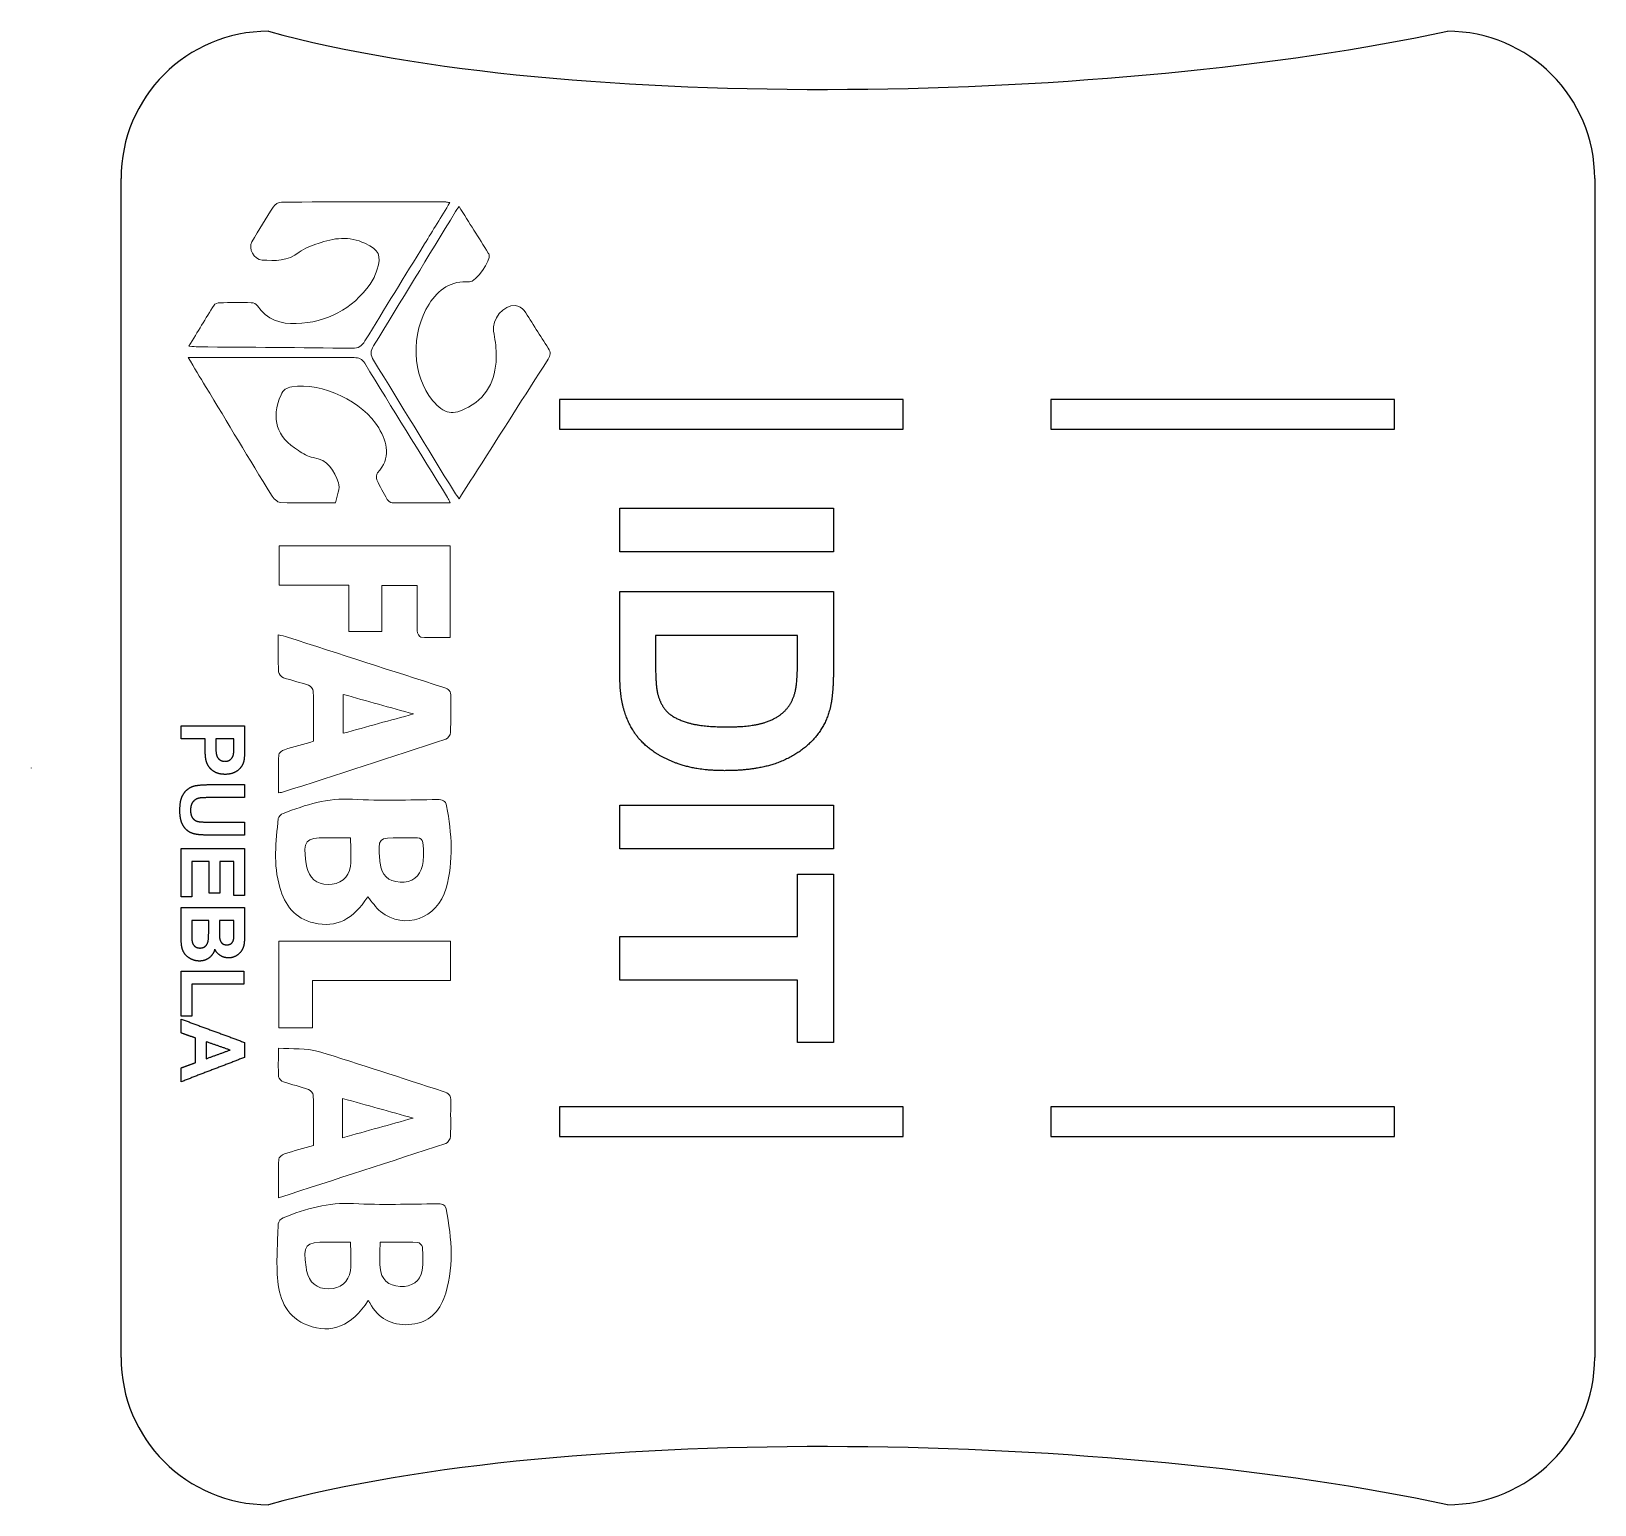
# Model space of a CAD drawing. Header units: millimetres. Extents: x -314 to 323, y -254 to 346.
import ezdxf

# ---------------------------------------------------------------- set-up
doc = ezdxf.new("R2010")
doc.units = ezdxf.units.MM
doc.header["$MEASUREMENT"] = 0
doc.layers.add('Default', color=18, linetype='Continuous', true_color=0x000000)
doc.layers.add('Layer 1', color=18, linetype='Continuous', true_color=0x000000)

msp = doc.modelspace()

# ---------------------------------------------------------------- linework, layer by layer
at = {"layer": 'Default'}
for p, q in [((-277.38, -193.98), (-277.38, 286.02)), ((322.62, 286.02), (322.62, -193.98)), ((41.12, 196.02), (-98.88, 196.02)), ((-98.88, 196.02), (-98.88, 184.02)), ((41.12, 184.02), (41.12, 196.02)), ((101.12, 196.02), (101.12, 184.02)), ((241.12, 196.02), (101.12, 196.02)), ((241.12, 184.02), (241.12, 196.02)), ((-98.88, 184.02), (41.12, 184.02)), ((101.12, 184.02), (241.12, 184.02)), ((41.12, -91.98), (-98.88, -91.98)), ((-98.88, -91.98), (-98.88, -103.98)), ((41.12, -103.98), (41.12, -91.98)), ((101.12, -91.98), (101.12, -103.98)), ((241.12, -91.98), (101.12, -91.98)), ((241.12, -103.98), (241.12, -91.98)), ((-98.88, -103.98), (41.12, -103.98)), ((101.12, -103.98), (241.12, -103.98))]:
    msp.add_line(p, q, dxfattribs=at)
for centre, radius, start, end in [((-217.38, 286.02), 60, 90, 180), ((262.62, 286.02), 60, 0, 90), ((-312.92, 46.02), 1, 176.82285, 183.17715), ((-217.38, -193.98), 60, 180, 270), ((262.62, -193.98), 60, 270, 0)]:
    msp.add_arc(centre, radius, start, end, dxfattribs=at)
for points, degree in [([(-217.38, 346.02), (-93, 312), (127, 317), (262.62, 346.02)], 3), ([(-74.31, 151.88), (-30.82, 151.88), (12.66, 151.88)], 2), ([(-74.31, 134.06), (-74.31, 142.97), (-74.31, 151.88)], 2), ([(12.66, 151.88), (12.66, 142.97), (12.66, 134.06)], 2), ([(12.66, 134.06), (-30.82, 134.06), (-74.31, 134.06)], 2), ([(-74.31, 84.8), (-74.31, 101.32), (-74.31, 117.85)], 2), ([(-74.31, 117.85), (-30.82, 117.85), (12.66, 117.85)], 2), ([(12.66, 117.85), (12.66, 101.8), (12.66, 85.75)], 2), ([(-1.92, 100.02), (-30.82, 100.02), (-59.72, 100.02)], 2), ([(-59.72, 100.02), (-59.72, 93.45), (-59.72, 86.88)], 2), ([(-1.92, 92.12), (-1.92, 96.07), (-1.92, 100.02)], 2), ([(-2.76, 77.67), (-1.92, 81.35), (-1.92, 92.12)], 2), ([(-72.47, 69.25), (-74.31, 75.07), (-74.31, 84.8)], 2), ([(-59.72, 86.88), (-59.72, 79.51), (-58.89, 76.25)], 2), ([(12.66, 85.75), (12.66, 74.89), (11, 69.19)], 2), ([(-6.87, 69.53), (-3.83, 72.74), (-2.76, 77.67)], 2), ([(-58.89, 76.25), (-57.82, 71.97), (-55.26, 69.15)], 2), ([(-65.53, 56.91), (-69.98, 61.48), (-72.47, 69.25)], 2), ([(-55.26, 69.15), (-52.7, 66.32), (-46.84, 64.54)], 2), ([(-46.84, 64.54), (-40.97, 62.75), (-30.86, 62.75)], 2), ([(-30.86, 62.75), (-20.74, 62.75), (-15.32, 64.54)], 2), ([(-15.32, 64.54), (-9.9, 66.32), (-6.87, 69.53)], 2), ([(11, 69.19), (8.74, 61.54), (2.99, 56.08)], 2), ([(-252.93, 63.2), (-239.99, 63.2), (-227.06, 63.2)], 2), ([(-252.93, 57.89), (-252.93, 60.54), (-252.93, 63.2)], 2), ([(-243.13, 57.89), (-248.03, 57.89), (-252.93, 57.89)], 2), ([(-243.13, 54.52), (-243.13, 56.2), (-243.13, 57.89)], 2), ([(-231.4, 57.89), (-235.09, 57.89), (-238.79, 57.89)], 2), ([(-238.79, 57.89), (-238.79, 56.47), (-238.79, 55.05)], 2), ([(-231.4, 55.38), (-231.4, 56.64), (-231.4, 57.89)], 2), ([(-227.06, 63.2), (-227.06, 59.01), (-227.06, 54.83)], 2), ([(-242.76, 49.15), (-243.13, 51), (-243.13, 54.52)], 2), ([(-238.79, 55.05), (-238.79, 51.98), (-238.38, 50.94)], 2), ([(-238.38, 50.94), (-237.97, 49.91), (-237.1, 49.32)], 2), ([(-232.73, 49.56), (-231.8, 50.38), (-231.57, 51.64)], 2), ([(-231.57, 51.64), (-231.4, 52.57), (-231.4, 55.38)], 2), ([(-227.06, 54.83), (-227.06, 50.08), (-227.44, 48.64)], 2), ([(-50.16, 47.59), (-59.66, 50.86), (-65.53, 56.91)], 2), ([(2.99, 56.08), (-2.76, 50.62), (-11.1, 47.77)], 2), ([(-241.54, 46.46), (-242.46, 47.78), (-242.76, 49.15)], 2), ([(-238.99, 44.29), (-240.61, 45.14), (-241.54, 46.46)], 2), ([(-237.1, 49.32), (-236.23, 48.73), (-235.07, 48.73)], 2), ([(-235.07, 48.73), (-233.65, 48.73), (-232.73, 49.56)], 2), ([(-229.97, 44.92), (-231.92, 43.43), (-234.99, 43.43)], 2), ([(-227.44, 48.64), (-228.03, 46.42), (-229.97, 44.92)], 2), ([(-31.65, 44.93), (-42.4, 44.93), (-50.16, 47.59)], 2), ([(-11.1, 47.77), (-19.43, 44.93), (-31.65, 44.93)], 2), ([(-250.33, 37.28), (-248.96, 38.39), (-247.46, 38.74)], 2), ([(-247.46, 38.74), (-245.23, 39.25), (-240.88, 39.25)], 2), ([(-240.88, 39.25), (-233.97, 39.25), (-227.06, 39.25)], 2), ([(-234.99, 43.43), (-237.37, 43.43), (-238.99, 44.29)], 2), ([(-227.06, 39.25), (-227.06, 36.6), (-227.06, 33.95)], 2), ([(-253.41, 28.65), (-253.41, 32.35), (-252.56, 34.26)], 2), ([(-252.56, 34.26), (-251.7, 36.17), (-250.33, 37.28)], 2), ([(-248.11, 32.19), (-249.07, 30.96), (-249.07, 28.82)], 2), ([(-245.54, 33.75), (-247.14, 33.43), (-248.11, 32.19)], 2), ([(-241.18, 33.95), (-244.54, 33.95), (-245.54, 33.75)], 2), ([(-227.06, 33.95), (-234.12, 33.95), (-241.18, 33.95)], 2), ([(-252.63, 23.69), (-253.41, 25.59), (-253.41, 28.65)], 2), ([(-249.07, 28.82), (-249.07, 26.64), (-248.16, 25.54)], 2), ([(-248.16, 25.54), (-247.24, 24.43), (-245.91, 24.21)], 2), ([(-74.31, 30.88), (-30.82, 30.88), (12.66, 30.88)], 2), ([(-74.31, 13.06), (-74.31, 21.97), (-74.31, 30.88)], 2), ([(12.66, 30.88), (12.66, 21.97), (12.66, 13.06)], 2), ([(-250.51, 20.66), (-251.84, 21.79), (-252.63, 23.69)], 2), ([(-247.26, 19.1), (-249.19, 19.52), (-250.51, 20.66)], 2), ([(-240.67, 18.68), (-245.34, 18.68), (-247.26, 19.1)], 2), ([(-245.91, 24.21), (-244.57, 23.98), (-241.48, 23.98)], 2), ([(-241.48, 23.98), (-234.27, 23.98), (-227.06, 23.98)], 2), ([(-227.06, 23.98), (-227.06, 21.33), (-227.06, 18.68)], 2), ([(-252.93, 13.21), (-239.99, 13.21), (-227.06, 13.21)], 2), ([(-252.93, -6.39), (-252.93, 3.41), (-252.93, 13.21)], 2), ([(-227.06, 18.68), (-233.86, 18.68), (-240.67, 18.68)], 2), ([(-227.06, 13.21), (-227.06, 3.65), (-227.06, -5.91)], 2), ([(12.66, 13.06), (-30.82, 13.06), (-74.31, 13.06)], 2), ([(-241.52, 7.91), (-245.06, 7.91), (-248.59, 7.91)], 2), ([(-248.59, 7.91), (-248.59, 0.76), (-248.59, -6.39)], 2), ([(-241.52, -4.95), (-241.52, 1.48), (-241.52, 7.91)], 2), ([(-231.4, 7.91), (-234.29, 7.91), (-237.18, 7.91)], 2), ([(-237.18, 7.91), (-237.18, 1.48), (-237.18, -4.95)], 2), ([(-231.4, -5.91), (-231.4, 1), (-231.4, 7.91)], 2), ([(-1.92, -22.6), (-1.92, -9.9), (-1.92, 2.79)], 2), ([(-1.92, 2.79), (5.37, 2.79), (12.66, 2.79)], 2), ([(12.66, 2.79), (12.66, -31.51), (12.66, -65.81)], 2), ([(-237.18, -4.95), (-239.35, -4.95), (-241.52, -4.95)], 2), ([(-227.06, -5.91), (-229.23, -5.91), (-231.4, -5.91)], 2), ([(-248.59, -6.39), (-250.76, -6.39), (-252.93, -6.39)], 2), ([(-252.93, -19.62), (-252.93, -15.18), (-252.93, -10.73)], 2), ([(-252.93, -10.73), (-239.99, -10.73), (-227.06, -10.73)], 2), ([(-227.06, -10.73), (-227.06, -15.95), (-227.06, -21.16)], 2), ([(-241.68, -16.04), (-245.14, -16.04), (-248.59, -16.04)], 2), ([(-248.59, -16.04), (-248.59, -18.5), (-248.59, -20.96)], 2), ([(-241.68, -20.33), (-241.68, -18.18), (-241.68, -16.04)], 2), ([(-231.4, -16.04), (-234.37, -16.04), (-237.34, -16.04)], 2), ([(-237.34, -16.04), (-237.34, -17.73), (-237.34, -19.42)], 2), ([(-231.48, -23.41), (-231.4, -22.64), (-231.4, -19)], 2), ([(-231.4, -19), (-231.4, -17.52), (-231.4, -16.04)], 2), ([(-252.76, -25.97), (-252.9, -24.65), (-252.93, -19.62)], 2), ([(-248.59, -20.96), (-248.59, -23.84), (-248.43, -24.61)], 2), ([(-248.43, -24.61), (-248.22, -25.8), (-247.4, -26.54)], 2), ([(-243.23, -26.71), (-242.42, -26.14), (-242.05, -25.05)], 2), ([(-242.05, -25.05), (-241.68, -23.96), (-241.68, -20.33)], 2), ([(-237.34, -19.42), (-237.34, -22.43), (-237.25, -23.16)], 2), ([(-237.25, -23.16), (-237.1, -24.49), (-236.33, -25.24)], 2), ([(-236.33, -25.24), (-235.57, -26), (-234.33, -26)], 2), ([(-234.33, -26), (-233.13, -26), (-232.39, -25.35)], 2), ([(-232.39, -25.35), (-231.64, -24.7), (-231.48, -23.41)], 2), ([(-227.06, -21.16), (-227.06, -24.26), (-227.31, -25.78)], 2), ([(-74.31, -22.6), (-38.12, -22.6), (-1.92, -22.6)], 2), ([(-74.31, -40.42), (-74.31, -31.51), (-74.31, -22.6)], 2), ([(-251.53, -29.5), (-252.53, -28.07), (-252.76, -25.97)], 2), ([(-248.87, -31.76), (-250.53, -30.94), (-251.53, -29.5)], 2), ([(-245.44, -32.59), (-247.2, -32.59), (-248.87, -31.76)], 2), ([(-247.4, -26.54), (-246.58, -27.29), (-245.21, -27.29)], 2), ([(-241.54, -31.34), (-243.2, -32.59), (-245.44, -32.59)], 2), ([(-245.21, -27.29), (-244.04, -27.29), (-243.23, -26.71)], 2), ([(-239.19, -27.77), (-239.88, -30.09), (-241.54, -31.34)], 2), ([(-236.91, -30.35), (-238.43, -29.4), (-239.19, -27.77)], 2), ([(-233.58, -31.31), (-235.39, -31.31), (-236.91, -30.35)], 2), ([(-230.55, -30.5), (-231.9, -31.31), (-233.58, -31.31)], 2), ([(-228.38, -28.5), (-229.19, -29.7), (-230.55, -30.5)], 2), ([(-227.31, -25.78), (-227.57, -27.3), (-228.38, -28.5)], 2), ([(-252.93, -36.77), (-240.15, -36.77), (-227.38, -36.77)], 2), ([(-252.93, -55.09), (-252.93, -45.93), (-252.93, -36.77)], 2), ([(-227.38, -36.77), (-227.38, -39.42), (-227.38, -42.07)], 2), ([(-227.38, -42.07), (-237.99, -42.07), (-248.59, -42.07)], 2), ([(-248.59, -42.07), (-248.59, -48.58), (-248.59, -55.09)], 2), ([(-1.92, -40.42), (-38.12, -40.42), (-74.31, -40.42)], 2), ([(-1.92, -65.81), (-1.92, -53.12), (-1.92, -40.42)], 2), ([(-248.59, -55.09), (-250.76, -55.09), (-252.93, -55.09)], 2), ([(-252.93, -61.89), (-252.93, -59.05), (-252.93, -56.22)], 2), ([(-252.93, -56.22), (-239.99, -60.98), (-227.06, -65.74)], 2), ([(-246.99, -63.96), (-249.96, -62.93), (-252.93, -61.89)], 2), ([(-246.99, -73.93), (-246.99, -68.95), (-246.99, -63.96)], 2), ([(-233, -68.83), (-237.82, -67.15), (-242.65, -65.47)], 2), ([(-242.65, -65.47), (-242.65, -68.91), (-242.65, -72.35)], 2), ([(-242.65, -72.35), (-237.82, -70.59), (-233, -68.83)], 2), ([(-227.06, -65.74), (-227.06, -68.78), (-227.06, -71.83)], 2), ([(12.66, -65.81), (5.37, -65.81), (-1.92, -65.81)], 2), ([(-227.06, -71.83), (-239.99, -76.8), (-252.93, -81.77)], 2), ([(-252.93, -76.1), (-249.96, -75.01), (-246.99, -73.93)], 2), ([(-252.93, -81.77), (-252.93, -78.93), (-252.93, -76.1)], 2), ([(262.62, -253.98), (127, -224.97), (-93, -219.97), (-217.38, -253.98)], 3)]:
    msp.add_open_spline(points, degree=degree, dxfattribs=at)
at = {"layer": 'Layer 1', "lineweight": 0}
for points, knots in [([(-143.46, 276.24), (-147.02, 270.45), (-150.41, 264.93), (-153.8, 259.41), (-161.9, 246.25), (-170.02, 233.1), (-178.05, 219.9), (-179.32, 217.81), (-180.68, 216.91), (-183.28, 216.94), (-204.16, 217.23), (-225.05, 217.33), (-245.94, 217.5), (-246.99, 217.51), (-248.05, 217.66), (-249.72, 217.79), (-246.17, 223.65), (-242.9, 229.11), (-239.51, 234.49), (-239.15, 235.06), (-238.03, 235.43), (-237.26, 235.45), (-232.95, 235.55), (-228.64, 235.58), (-224.33, 235.47), (-223.47, 235.45), (-222.28, 234.95), (-221.84, 234.27), (-218.07, 228.49), (-212.19, 226.72), (-206.01, 226.97), (-193.54, 227.47), (-183.27, 232.79), (-175.91, 243.08), (-174.71, 244.75), (-173.82, 246.75), (-173.2, 248.72), (-171.26, 254.87), (-172.22, 256.9), (-178.1, 259.68), (-184.43, 262.67), (-190.81, 261.91), (-197.11, 259.62), (-199.79, 258.64), (-202.72, 257.75), (-204.87, 256), (-209.49, 252.26), (-214.68, 252.56), (-219.96, 252.85), (-223.26, 253.03), (-225.71, 257.56), (-224.06, 260.32), (-221.24, 265.06), (-218.44, 269.83), (-215.42, 274.45), (-214.77, 275.44), (-213.23, 276.44), (-212.09, 276.45), (-189.77, 276.56), (-167.45, 276.52), (-145.12, 276.51), (-144.72, 276.51), (-144.32, 276.38), (-143.46, 276.24)], [0, 0, 0, 0, 1, 1, 1, 2, 2, 2, 3, 3, 3, 4, 4, 4, 5, 5, 5, 6, 6, 6, 7, 7, 7, 8, 8, 8, 9, 9, 9, 10, 10, 10, 11, 11, 11, 12, 12, 12, 13, 13, 13, 14, 14, 14, 15, 15, 15, 16, 16, 16, 17, 17, 17, 18, 18, 18, 19, 19, 19, 20, 20, 20, 21, 21, 21, 21]), ([(-143.46, 276.24), (-144.32, 276.38), (-144.72, 276.51), (-145.12, 276.51), (-167.45, 276.52), (-189.77, 276.56), (-212.09, 276.45), (-213.23, 276.44), (-214.77, 275.44), (-215.42, 274.45), (-218.44, 269.83), (-221.24, 265.06), (-224.06, 260.32), (-225.71, 257.56), (-223.26, 253.03), (-219.96, 252.85), (-214.68, 252.56), (-209.49, 252.26), (-204.87, 256), (-202.72, 257.75), (-199.79, 258.64), (-197.11, 259.62), (-190.81, 261.91), (-184.43, 262.67), (-178.1, 259.68), (-172.22, 256.9), (-171.26, 254.87), (-173.2, 248.72), (-173.82, 246.75), (-174.71, 244.75), (-175.91, 243.08), (-183.27, 232.79), (-193.54, 227.47), (-206.01, 226.97), (-212.19, 226.72), (-218.07, 228.49), (-221.84, 234.27), (-222.28, 234.95), (-223.47, 235.45), (-224.33, 235.47), (-228.64, 235.58), (-232.95, 235.55), (-237.26, 235.45), (-238.03, 235.43), (-239.15, 235.06), (-239.51, 234.49), (-242.9, 229.11), (-246.17, 223.65), (-249.72, 217.79), (-248.05, 217.66), (-246.99, 217.51), (-245.94, 217.5), (-225.05, 217.33), (-204.16, 217.23), (-183.28, 216.94), (-180.68, 216.91), (-179.32, 217.81), (-178.05, 219.9), (-170.02, 233.1), (-161.9, 246.25), (-153.8, 259.41), (-150.41, 264.93), (-147.02, 270.45), (-143.46, 276.24)], [0, 0, 0, 0, 1, 1, 1, 2, 2, 2, 3, 3, 3, 4, 4, 4, 5, 5, 5, 6, 6, 6, 7, 7, 7, 8, 8, 8, 9, 9, 9, 10, 10, 10, 11, 11, 11, 12, 12, 12, 13, 13, 13, 14, 14, 14, 15, 15, 15, 16, 16, 16, 17, 17, 17, 18, 18, 18, 19, 19, 19, 20, 20, 20, 21, 21, 21, 21]), ([(-139.74, 274.7), (-135.57, 268.05), (-131.71, 261.88), (-127.84, 255.71), (-127.72, 255.52), (-127.59, 255.34), (-127.51, 255.13), (-126.67, 252.75), (-132.95, 243.76), (-135.47, 243.96), (-142.97, 244.55), (-148.1, 241), (-151.95, 234.95), (-159.54, 223.05), (-158.92, 205.62), (-150.52, 195.71), (-145.72, 190.06), (-142.31, 189.43), (-135.92, 192.98), (-127.38, 197.73), (-124.47, 205.46), (-124.61, 214.68), (-124.66, 217.75), (-125.15, 220.84), (-125.67, 223.88), (-126.49, 228.64), (-121.61, 234.7), (-116.88, 234.3), (-115.6, 234.2), (-113.95, 233.33), (-113.24, 232.29), (-109.84, 227.25), (-106.79, 221.99), (-103.44, 216.92), (-102.34, 215.26), (-102.47, 214.06), (-103.49, 212.47), (-113.1, 197.49), (-122.63, 182.47), (-132.19, 167.46), (-134.61, 163.66), (-137.03, 159.85), (-139.7, 155.64), (-140.54, 156.78), (-141.16, 157.51), (-141.65, 158.31), (-152.61, 176.22), (-163.52, 194.17), (-174.56, 212.04), (-175.91, 214.23), (-175.92, 215.75), (-174.56, 217.96), (-163.35, 236.11), (-152.3, 254.35), (-141.19, 272.56), (-140.86, 273.11), (-140.48, 273.62), (-139.74, 274.7)], [0, 0, 0, 0, 1, 1, 1, 2, 2, 2, 3, 3, 3, 4, 4, 4, 5, 5, 5, 6, 6, 6, 7, 7, 7, 8, 8, 8, 9, 9, 9, 10, 10, 10, 11, 11, 11, 12, 12, 12, 13, 13, 13, 14, 14, 14, 15, 15, 15, 16, 16, 16, 17, 17, 17, 18, 18, 18, 19, 19, 19, 19]), ([(-139.74, 274.7), (-140.48, 273.62), (-140.86, 273.11), (-141.19, 272.56), (-152.3, 254.35), (-163.35, 236.11), (-174.56, 217.96), (-175.92, 215.75), (-175.91, 214.23), (-174.56, 212.04), (-163.52, 194.17), (-152.61, 176.22), (-141.65, 158.31), (-141.16, 157.51), (-140.54, 156.78), (-139.7, 155.64), (-137.03, 159.85), (-134.61, 163.66), (-132.19, 167.46), (-122.63, 182.47), (-113.1, 197.49), (-103.49, 212.47), (-102.47, 214.06), (-102.34, 215.26), (-103.44, 216.92), (-106.79, 221.99), (-109.84, 227.25), (-113.24, 232.29), (-113.95, 233.33), (-115.6, 234.2), (-116.88, 234.3), (-121.61, 234.7), (-126.49, 228.64), (-125.67, 223.88), (-125.15, 220.84), (-124.66, 217.75), (-124.61, 214.68), (-124.47, 205.46), (-127.38, 197.73), (-135.92, 192.98), (-142.31, 189.43), (-145.72, 190.06), (-150.52, 195.71), (-158.92, 205.62), (-159.54, 223.05), (-151.95, 234.95), (-148.1, 241), (-142.97, 244.55), (-135.47, 243.96), (-132.95, 243.76), (-126.67, 252.75), (-127.51, 255.13), (-127.59, 255.34), (-127.72, 255.52), (-127.84, 255.71), (-131.71, 261.88), (-135.57, 268.05), (-139.74, 274.7)], [0, 0, 0, 0, 1, 1, 1, 2, 2, 2, 3, 3, 3, 4, 4, 4, 5, 5, 5, 6, 6, 6, 7, 7, 7, 8, 8, 8, 9, 9, 9, 10, 10, 10, 11, 11, 11, 12, 12, 12, 13, 13, 13, 14, 14, 14, 15, 15, 15, 16, 16, 16, 17, 17, 17, 18, 18, 18, 19, 19, 19, 19]), ([(-250.09, 213.22), (-238.1, 213.22), (-226.84, 213.24), (-215.59, 213.22), (-204.53, 213.19), (-193.48, 213.09), (-182.43, 213.11), (-180.46, 213.11), (-179.24, 212.56), (-178.16, 210.8), (-166.96, 192.53), (-155.67, 174.33), (-144.4, 156.1), (-144.07, 155.56), (-143.82, 154.98), (-143.31, 153.99), (-151.47, 153.99), (-159.26, 153.96), (-167.04, 154.05), (-167.73, 154.06), (-168.67, 154.77), (-169.04, 155.41), (-170.55, 157.99), (-171.98, 160.61), (-173.2, 163.33), (-173.55, 164.11), (-173.43, 165.6), (-172.9, 166.19), (-167.4, 172.22), (-168.91, 178.38), (-172.45, 184.51), (-178.64, 195.24), (-195.55, 203.12), (-207.81, 201.25), (-210, 200.91), (-211.33, 200.04), (-212.23, 197.96), (-216.39, 188.27), (-214.16, 180.81), (-205.16, 175.26), (-203.29, 174.1), (-201.28, 172.71), (-199.21, 172.44), (-192.99, 171.65), (-190.61, 166.89), (-188.85, 162.18), (-188.01, 159.94), (-189.58, 156.79), (-190.08, 153.99), (-197.92, 153.99), (-205.2, 153.84), (-212.47, 154.13), (-213.76, 154.18), (-215.37, 155.84), (-216.17, 157.15), (-225.16, 171.85), (-234.02, 186.62), (-242.92, 201.37), (-245.19, 205.14), (-247.47, 208.89), (-250.09, 213.22)], [0, 0, 0, 0, 1, 1, 1, 2, 2, 2, 3, 3, 3, 4, 4, 4, 5, 5, 5, 6, 6, 6, 7, 7, 7, 8, 8, 8, 9, 9, 9, 10, 10, 10, 11, 11, 11, 12, 12, 12, 13, 13, 13, 14, 14, 14, 15, 15, 15, 16, 16, 16, 17, 17, 17, 18, 18, 18, 19, 19, 19, 20, 20, 20, 20]), ([(-250.09, 213.22), (-247.47, 208.89), (-245.19, 205.14), (-242.92, 201.37), (-234.02, 186.62), (-225.16, 171.85), (-216.17, 157.15), (-215.37, 155.84), (-213.76, 154.18), (-212.47, 154.13), (-205.2, 153.84), (-197.92, 153.99), (-190.08, 153.99), (-189.58, 156.79), (-188.01, 159.94), (-188.85, 162.18), (-190.61, 166.89), (-192.99, 171.65), (-199.21, 172.44), (-201.28, 172.71), (-203.29, 174.1), (-205.16, 175.26), (-214.16, 180.81), (-216.39, 188.27), (-212.23, 197.96), (-211.33, 200.04), (-210, 200.91), (-207.81, 201.25), (-195.55, 203.12), (-178.64, 195.24), (-172.45, 184.51), (-168.91, 178.38), (-167.4, 172.22), (-172.9, 166.19), (-173.43, 165.6), (-173.55, 164.11), (-173.2, 163.33), (-171.98, 160.61), (-170.55, 157.99), (-169.04, 155.41), (-168.67, 154.77), (-167.73, 154.06), (-167.04, 154.05), (-159.26, 153.96), (-151.47, 153.99), (-143.31, 153.99), (-143.82, 154.98), (-144.07, 155.56), (-144.4, 156.1), (-155.67, 174.33), (-166.96, 192.53), (-178.16, 210.8), (-179.24, 212.56), (-180.46, 213.11), (-182.43, 213.11), (-193.48, 213.09), (-204.53, 213.19), (-215.59, 213.22), (-226.84, 213.24), (-238.1, 213.22), (-250.09, 213.22)], [0, 0, 0, 0, 1, 1, 1, 2, 2, 2, 3, 3, 3, 4, 4, 4, 5, 5, 5, 6, 6, 6, 7, 7, 7, 8, 8, 8, 9, 9, 9, 10, 10, 10, 11, 11, 11, 12, 12, 12, 13, 13, 13, 14, 14, 14, 15, 15, 15, 16, 16, 16, 17, 17, 17, 18, 18, 18, 19, 19, 19, 20, 20, 20, 20]), ([(-143.32, 136.53), (-143.32, 124), (-143.32, 111.79), (-143.32, 99.14), (-147.43, 99.14), (-151.37, 99.03), (-155.29, 99.26), (-155.86, 99.29), (-156.75, 100.95), (-156.78, 101.88), (-156.93, 106.73), (-156.85, 111.6), (-156.84, 116.46), (-156.84, 117.65), (-156.84, 118.84), (-156.84, 120.29), (-161.74, 120.29), (-166.29, 120.29), (-171.19, 120.29), (-171.19, 114.04), (-171.19, 107.91), (-171.19, 101.56), (-175.77, 101.56), (-180, 101.56), (-184.63, 101.56), (-184.63, 107.83), (-184.63, 113.96), (-184.63, 120.42), (-194.24, 120.42), (-203.47, 120.42), (-213.01, 120.42), (-213.01, 125.95), (-213.01, 131.15), (-213.01, 136.53), (-189.83, 136.53), (-166.77, 136.53), (-143.32, 136.53)], [0, 0, 0, 0, 1, 1, 1, 2, 2, 2, 3, 3, 3, 4, 4, 4, 5, 5, 5, 6, 6, 6, 7, 7, 7, 8, 8, 8, 9, 9, 9, 10, 10, 10, 11, 11, 11, 12, 12, 12, 12]), ([(-143.32, 136.53), (-166.77, 136.53), (-189.83, 136.53), (-213.01, 136.53), (-213.01, 131.15), (-213.01, 125.95), (-213.01, 120.42), (-203.47, 120.42), (-194.24, 120.42), (-184.63, 120.42), (-184.63, 113.96), (-184.63, 107.83), (-184.63, 101.56), (-180, 101.56), (-175.77, 101.56), (-171.19, 101.56), (-171.19, 107.91), (-171.19, 114.04), (-171.19, 120.29), (-166.29, 120.29), (-161.74, 120.29), (-156.84, 120.29), (-156.84, 118.84), (-156.84, 117.65), (-156.84, 116.46), (-156.85, 111.6), (-156.93, 106.73), (-156.78, 101.88), (-156.75, 100.95), (-155.86, 99.29), (-155.29, 99.26), (-151.37, 99.03), (-147.43, 99.14), (-143.32, 99.14), (-143.32, 111.79), (-143.32, 124), (-143.32, 136.53)], [0, 0, 0, 0, 1, 1, 1, 2, 2, 2, 3, 3, 3, 4, 4, 4, 5, 5, 5, 6, 6, 6, 7, 7, 7, 8, 8, 8, 9, 9, 9, 10, 10, 10, 11, 11, 11, 12, 12, 12, 12]), ([(-199.04, 56.89), (-199.04, 63.89), (-198.97, 70.63), (-199.12, 77.36), (-199.14, 78.18), (-200.22, 79.42), (-201.06, 79.71), (-204.4, 80.88), (-207.87, 81.63), (-211.21, 82.8), (-212.08, 83.11), (-213.21, 84.34), (-213.24, 85.18), (-213.43, 90.03), (-213.33, 94.88), (-213.33, 100.3), (-211.83, 99.91), (-210.71, 99.67), (-209.63, 99.32), (-188.38, 92.47), (-167.15, 85.58), (-145.89, 78.78), (-143.91, 78.15), (-143.02, 77.31), (-143.09, 75.11), (-143.25, 70.25), (-143.03, 65.37), (-143.23, 60.51), (-143.27, 59.53), (-144.26, 58), (-145.13, 57.71), (-167.29, 50.44), (-189.49, 43.29), (-211.69, 36.14), (-212.08, 36.01), (-212.52, 36.04), (-213.29, 35.96), (-213.29, 41.2), (-213.39, 46.27), (-213.18, 51.32), (-213.15, 52.08), (-211.8, 53.14), (-210.86, 53.44), (-206.99, 54.71), (-203.05, 55.74), (-199.04, 56.89)], [0, 0, 0, 0, 1, 1, 1, 2, 2, 2, 3, 3, 3, 4, 4, 4, 5, 5, 5, 6, 6, 6, 7, 7, 7, 8, 8, 8, 9, 9, 9, 10, 10, 10, 11, 11, 11, 12, 12, 12, 13, 13, 13, 14, 14, 14, 15, 15, 15, 15]), ([(-199.04, 56.89), (-203.05, 55.74), (-206.99, 54.71), (-210.86, 53.44), (-211.8, 53.14), (-213.15, 52.08), (-213.18, 51.32), (-213.39, 46.27), (-213.29, 41.2), (-213.29, 35.96), (-212.52, 36.04), (-212.08, 36.01), (-211.69, 36.14), (-189.49, 43.29), (-167.29, 50.44), (-145.13, 57.71), (-144.26, 58), (-143.27, 59.53), (-143.23, 60.51), (-143.03, 65.37), (-143.25, 70.25), (-143.09, 75.11), (-143.02, 77.31), (-143.91, 78.15), (-145.89, 78.78), (-167.15, 85.58), (-188.38, 92.47), (-209.63, 99.32), (-210.71, 99.67), (-211.83, 99.91), (-213.33, 100.3), (-213.33, 94.88), (-213.43, 90.03), (-213.24, 85.18), (-213.21, 84.34), (-212.08, 83.11), (-211.21, 82.8), (-207.87, 81.63), (-204.4, 80.88), (-201.06, 79.71), (-200.22, 79.42), (-199.14, 78.18), (-199.12, 77.36), (-198.97, 70.63), (-199.04, 63.89), (-199.04, 56.89)], [0, 0, 0, 0, 1, 1, 1, 2, 2, 2, 3, 3, 3, 4, 4, 4, 5, 5, 5, 6, 6, 6, 7, 7, 7, 8, 8, 8, 9, 9, 9, 10, 10, 10, 11, 11, 11, 12, 12, 12, 13, 13, 13, 14, 14, 14, 15, 15, 15, 15]), ([(-186.9, 75.98), (-177.24, 73.28), (-167.72, 70.63), (-158.36, 68.02), (-167.73, 65.44), (-177.17, 62.83), (-186.9, 60.15), (-186.9, 65.47), (-186.9, 70.57), (-186.9, 75.98)], [0, 0, 0, 0, 1, 1, 1, 2, 2, 2, 3, 3, 3, 3]), ([(-186.9, 75.98), (-186.9, 70.57), (-186.9, 65.47), (-186.9, 60.15), (-177.17, 62.83), (-167.73, 65.44), (-158.36, 68.02), (-167.72, 70.63), (-177.24, 73.28), (-186.9, 75.98)], [0, 0, 0, 0, 1, 1, 1, 2, 2, 2, 3, 3, 3, 3]), ([(-176.94, -6.4), (-182.91, -15.82), (-189.7, -19.12), (-198.81, -17.07), (-206.68, -15.3), (-210.6, -9.76), (-212.72, -2.58), (-215.45, 6.67), (-214.36, 16.06), (-213.36, 25.4), (-213.28, 26.19), (-212.18, 27.19), (-211.32, 27.52), (-202.25, 31.05), (-193.18, 33.9), (-183.08, 33.29), (-171.63, 32.59), (-160.1, 33.08), (-148.61, 33.17), (-146.54, 33.19), (-145.26, 32.77), (-144.84, 30.56), (-142.71, 19.37), (-141.92, 8.15), (-145.04, -2.94), (-148.55, -15.45), (-162, -20.19), (-171.67, -12.46), (-173.68, -10.85), (-175.12, -8.53), (-176.94, -6.4)], [0, 0, 0, 0, 1, 1, 1, 2, 2, 2, 3, 3, 3, 4, 4, 4, 5, 5, 5, 6, 6, 6, 7, 7, 7, 8, 8, 8, 9, 9, 9, 10, 10, 10, 10]), ([(-176.94, -6.4), (-175.12, -8.53), (-173.68, -10.85), (-171.67, -12.46), (-162, -20.19), (-148.55, -15.45), (-145.04, -2.94), (-141.92, 8.15), (-142.71, 19.37), (-144.84, 30.56), (-145.26, 32.77), (-146.54, 33.19), (-148.61, 33.17), (-160.1, 33.08), (-171.63, 32.59), (-183.08, 33.29), (-193.18, 33.9), (-202.25, 31.05), (-211.32, 27.52), (-212.18, 27.19), (-213.28, 26.19), (-213.36, 25.4), (-214.36, 16.06), (-215.45, 6.67), (-212.72, -2.58), (-210.6, -9.76), (-206.68, -15.3), (-198.81, -17.07), (-189.7, -19.12), (-182.91, -15.82), (-176.94, -6.4)], [0, 0, 0, 0, 1, 1, 1, 2, 2, 2, 3, 3, 3, 4, 4, 4, 5, 5, 5, 6, 6, 6, 7, 7, 7, 8, 8, 8, 9, 9, 9, 10, 10, 10, 10]), ([(-183.91, 17.61), (-183.91, 13.43), (-183.51, 9.65), (-184.01, 6), (-184.66, 1.14), (-188.28, -1.48), (-193.1, -1.39), (-197.93, -1.3), (-200.75, 1.11), (-201.8, 6.05), (-201.91, 6.59), (-202, 7.14), (-202.08, 7.68), (-203.31, 16.41), (-202.32, 17.61), (-193.79, 17.61), (-190.52, 17.61), (-187.24, 17.61), (-183.91, 17.61)], [0, 0, 0, 0, 1, 1, 1, 2, 2, 2, 3, 3, 3, 4, 4, 4, 5, 5, 5, 6, 6, 6, 6]), ([(-183.91, 17.61), (-187.24, 17.61), (-190.52, 17.61), (-193.79, 17.61), (-202.32, 17.61), (-203.31, 16.41), (-202.08, 7.68), (-202, 7.14), (-201.91, 6.59), (-201.8, 6.05), (-200.75, 1.11), (-197.93, -1.3), (-193.1, -1.39), (-188.28, -1.48), (-184.66, 1.14), (-184.01, 6), (-183.51, 9.65), (-183.91, 13.43), (-183.91, 17.61)], [0, 0, 0, 0, 1, 1, 1, 2, 2, 2, 3, 3, 3, 4, 4, 4, 5, 5, 5, 6, 6, 6, 6]), ([(-163.5, 17.62), (-162.18, 17.63), (-160.86, 17.62), (-159.53, 17.63), (-154.67, 17.63), (-154.56, 17.64), (-154.24, 12.91), (-154.09, 10.74), (-154.23, 8.48), (-154.66, 6.35), (-155.6, 1.69), (-159, -0.73), (-163.77, -0.47), (-168.73, -0.19), (-171.35, 2.33), (-171.91, 7.36), (-171.95, 7.69), (-171.98, 8.02), (-172.01, 8.35), (-172.74, 17.62), (-172.74, 17.62), (-163.5, 17.62)], [0, 0, 0, 0, 1, 1, 1, 2, 2, 2, 3, 3, 3, 4, 4, 4, 5, 5, 5, 6, 6, 6, 7, 7, 7, 7]), ([(-163.5, 17.62), (-172.74, 17.62), (-172.74, 17.62), (-172.01, 8.35), (-171.98, 8.02), (-171.95, 7.69), (-171.91, 7.36), (-171.35, 2.33), (-168.73, -0.19), (-163.77, -0.47), (-159, -0.73), (-155.6, 1.69), (-154.66, 6.35), (-154.23, 8.48), (-154.09, 10.74), (-154.24, 12.91), (-154.56, 17.64), (-154.67, 17.63), (-159.53, 17.63), (-160.86, 17.62), (-162.18, 17.63), (-163.5, 17.62)], [0, 0, 0, 0, 1, 1, 1, 2, 2, 2, 3, 3, 3, 4, 4, 4, 5, 5, 5, 6, 6, 6, 7, 7, 7, 7]), ([(-143.27, -24.45), (-143.27, -29.89), (-143.27, -35.05), (-143.27, -40.55), (-161.94, -40.55), (-180.47, -40.55), (-199.45, -40.55), (-199.45, -47.1), (-199.45, -53.33), (-199.45, -59.82), (-204.24, -59.82), (-208.57, -59.82), (-213.1, -59.82), (-213.1, -47.99), (-213.1, -36.33), (-213.1, -24.45), (-189.8, -24.45), (-166.74, -24.45), (-143.27, -24.45)], [0, 0, 0, 0, 1, 1, 1, 2, 2, 2, 3, 3, 3, 4, 4, 4, 5, 5, 5, 6, 6, 6, 6]), ([(-143.27, -24.45), (-166.74, -24.45), (-189.8, -24.45), (-213.1, -24.45), (-213.1, -36.33), (-213.1, -47.99), (-213.1, -59.82), (-208.57, -59.82), (-204.24, -59.82), (-199.45, -59.82), (-199.45, -53.33), (-199.45, -47.1), (-199.45, -40.55), (-180.47, -40.55), (-161.94, -40.55), (-143.27, -40.55), (-143.27, -35.05), (-143.27, -29.89), (-143.27, -24.45)], [0, 0, 0, 0, 1, 1, 1, 2, 2, 2, 3, 3, 3, 4, 4, 4, 5, 5, 5, 6, 6, 6, 6]), ([(-213.29, -129.01), (-213.29, -123.38), (-213.39, -118.33), (-213.19, -113.28), (-213.15, -112.52), (-211.81, -111.45), (-210.87, -111.14), (-207, -109.87), (-203.06, -108.83), (-199.03, -107.68), (-199.03, -100.72), (-198.97, -93.99), (-199.12, -87.25), (-199.14, -86.42), (-200.2, -85.18), (-201.05, -84.88), (-204.38, -83.72), (-207.84, -82.94), (-211.19, -81.81), (-212.03, -81.52), (-213.17, -80.5), (-213.21, -79.75), (-213.42, -76.14), (-213.3, -72.5), (-213.3, -68.05), (-207.61, -68.49), (-202.03, -67.98), (-197.03, -69.46), (-179.98, -74.52), (-163.15, -80.31), (-146.2, -85.71), (-143.98, -86.42), (-142.95, -87.29), (-143.07, -89.8), (-143.3, -94.55), (-143.03, -99.31), (-143.23, -104.06), (-143.27, -105.05), (-144.26, -106.57), (-145.14, -106.86), (-167.6, -114.25), (-190.1, -121.51), (-213.29, -129.01)], [0, 0, 0, 0, 1, 1, 1, 2, 2, 2, 3, 3, 3, 4, 4, 4, 5, 5, 5, 6, 6, 6, 7, 7, 7, 8, 8, 8, 9, 9, 9, 10, 10, 10, 11, 11, 11, 12, 12, 12, 13, 13, 13, 14, 14, 14, 14]), ([(-213.29, -129.01), (-190.1, -121.51), (-167.6, -114.25), (-145.14, -106.86), (-144.26, -106.57), (-143.27, -105.05), (-143.23, -104.06), (-143.03, -99.31), (-143.3, -94.55), (-143.07, -89.8), (-142.95, -87.29), (-143.98, -86.42), (-146.2, -85.71), (-163.15, -80.31), (-179.98, -74.52), (-197.03, -69.46), (-202.03, -67.98), (-207.61, -68.49), (-213.3, -68.05), (-213.3, -72.5), (-213.42, -76.14), (-213.21, -79.75), (-213.17, -80.5), (-212.03, -81.52), (-211.19, -81.81), (-207.84, -82.94), (-204.38, -83.72), (-201.05, -84.88), (-200.2, -85.18), (-199.14, -86.42), (-199.12, -87.25), (-198.97, -93.99), (-199.03, -100.72), (-199.03, -107.68), (-203.06, -108.83), (-207, -109.87), (-210.87, -111.14), (-211.81, -111.45), (-213.15, -112.52), (-213.19, -113.28), (-213.39, -118.33), (-213.29, -123.38), (-213.29, -129.01)], [0, 0, 0, 0, 1, 1, 1, 2, 2, 2, 3, 3, 3, 4, 4, 4, 5, 5, 5, 6, 6, 6, 7, 7, 7, 8, 8, 8, 9, 9, 9, 10, 10, 10, 11, 11, 11, 12, 12, 12, 13, 13, 13, 14, 14, 14, 14]), ([(-187.14, -104.53), (-187.14, -103.11), (-187.14, -102.24), (-187.14, -101.37), (-187.14, -97.29), (-187.14, -93.2), (-187.14, -88.55), (-177.33, -91.28), (-167.85, -93.91), (-158.38, -96.55), (-167.78, -99.16), (-177.22, -101.77), (-187.14, -104.53)], [0, 0, 0, 0, 1, 1, 1, 2, 2, 2, 3, 3, 3, 4, 4, 4, 4]), ([(-187.14, -104.53), (-177.22, -101.77), (-167.78, -99.16), (-158.38, -96.55), (-167.85, -93.91), (-177.33, -91.28), (-187.14, -88.55), (-187.14, -93.2), (-187.14, -97.29), (-187.14, -101.37), (-187.14, -102.24), (-187.14, -103.11), (-187.14, -104.53)], [0, 0, 0, 0, 1, 1, 1, 2, 2, 2, 3, 3, 3, 4, 4, 4, 4]), ([(-176.75, -170.77), (-183.51, -181.25), (-191.66, -184.64), (-201.36, -180.93), (-209.52, -177.82), (-212.78, -170.81), (-213.53, -163), (-214.28, -155.26), (-213.62, -147.37), (-213.39, -139.56), (-213.36, -138.71), (-212.21, -137.48), (-211.31, -137.12), (-202.16, -133.45), (-192.93, -130.76), (-182.74, -131.34), (-171.4, -132), (-159.99, -131.49), (-148.6, -131.49), (-147.05, -131.49), (-145.47, -131.29), (-145.05, -133.45), (-142.63, -145.73), (-141.57, -158), (-145.96, -170.06), (-148.34, -176.58), (-153.29, -180.24), (-160.23, -180.63), (-167.24, -181.03), (-172.66, -178.15), (-176.02, -171.8), (-176.17, -171.51), (-176.39, -171.27), (-176.75, -170.77)], [0, 0, 0, 0, 1, 1, 1, 2, 2, 2, 3, 3, 3, 4, 4, 4, 5, 5, 5, 6, 6, 6, 7, 7, 7, 8, 8, 8, 9, 9, 9, 10, 10, 10, 11, 11, 11, 11]), ([(-176.75, -170.77), (-176.39, -171.27), (-176.17, -171.51), (-176.02, -171.8), (-172.66, -178.15), (-167.24, -181.03), (-160.23, -180.63), (-153.29, -180.24), (-148.34, -176.58), (-145.96, -170.06), (-141.57, -158), (-142.63, -145.73), (-145.05, -133.45), (-145.47, -131.29), (-147.05, -131.49), (-148.6, -131.49), (-159.99, -131.49), (-171.4, -132), (-182.74, -131.34), (-192.93, -130.76), (-202.16, -133.45), (-211.31, -137.12), (-212.21, -137.48), (-213.36, -138.71), (-213.39, -139.56), (-213.62, -147.37), (-214.28, -155.26), (-213.53, -163), (-212.78, -170.81), (-209.52, -177.82), (-201.36, -180.93), (-191.66, -184.64), (-183.51, -181.25), (-176.75, -170.77)], [0, 0, 0, 0, 1, 1, 1, 2, 2, 2, 3, 3, 3, 4, 4, 4, 5, 5, 5, 6, 6, 6, 7, 7, 7, 8, 8, 8, 9, 9, 9, 10, 10, 10, 11, 11, 11, 11]), ([(-183.92, -147.02), (-183.92, -151.2), (-183.54, -154.97), (-184.01, -158.64), (-184.61, -163.36), (-188.07, -165.98), (-192.75, -166.03), (-197.78, -166.08), (-200.77, -163.63), (-201.8, -158.62), (-201.89, -158.18), (-201.96, -157.75), (-202.02, -157.31), (-203.37, -148.17), (-202.42, -147.02), (-193.48, -147.02), (-190.31, -147.02), (-187.14, -147.02), (-183.92, -147.02)], [0, 0, 0, 0, 1, 1, 1, 2, 2, 2, 3, 3, 3, 4, 4, 4, 5, 5, 5, 6, 6, 6, 6]), ([(-183.92, -147.02), (-187.14, -147.02), (-190.31, -147.02), (-193.48, -147.02), (-202.42, -147.02), (-203.37, -148.17), (-202.02, -157.31), (-201.96, -157.75), (-201.89, -158.18), (-201.8, -158.62), (-200.77, -163.63), (-197.78, -166.08), (-192.75, -166.03), (-188.07, -165.98), (-184.61, -163.36), (-184.01, -158.64), (-183.54, -154.97), (-183.92, -151.2), (-183.92, -147.02)], [0, 0, 0, 0, 1, 1, 1, 2, 2, 2, 3, 3, 3, 4, 4, 4, 5, 5, 5, 6, 6, 6, 6]), ([(-171.91, -147.05), (-166.53, -147.05), (-161.59, -146.97), (-156.65, -147.14), (-155.94, -147.16), (-154.7, -148.36), (-154.66, -149.06), (-154.48, -152.22), (-154.24, -155.47), (-154.78, -158.55), (-155.57, -163.1), (-159.07, -165.41), (-163.69, -165.13), (-168.68, -164.83), (-171.49, -162.31), (-171.87, -157.36), (-172.11, -154.1), (-171.91, -150.8), (-171.91, -147.05)], [0, 0, 0, 0, 1, 1, 1, 2, 2, 2, 3, 3, 3, 4, 4, 4, 5, 5, 5, 6, 6, 6, 6]), ([(-171.91, -147.05), (-171.91, -150.8), (-172.11, -154.1), (-171.87, -157.36), (-171.49, -162.31), (-168.68, -164.83), (-163.69, -165.13), (-159.07, -165.41), (-155.57, -163.1), (-154.78, -158.55), (-154.24, -155.47), (-154.48, -152.22), (-154.66, -149.06), (-154.7, -148.36), (-155.94, -147.16), (-156.65, -147.14), (-161.59, -146.97), (-166.53, -147.05), (-171.91, -147.05)], [0, 0, 0, 0, 1, 1, 1, 2, 2, 2, 3, 3, 3, 4, 4, 4, 5, 5, 5, 6, 6, 6, 6])]:
    msp.add_open_spline(points, degree=3, knots=knots, dxfattribs=at)

doc.saveas('drawing.dxf')
